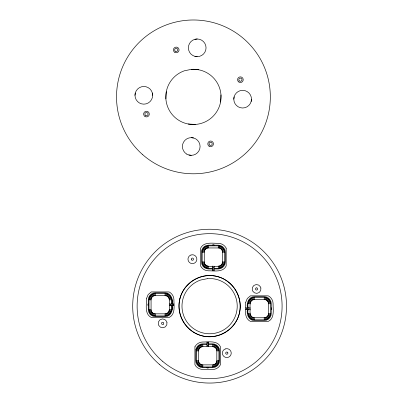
<?xml version="1.0" encoding="UTF-8"?>
<svg xmlns="http://www.w3.org/2000/svg" width="403" height="403" viewBox="0 0 403 403"><rect width="100%" height="100%" fill="white"/><g stroke="black" fill="none" stroke-linecap="round" stroke-linejoin="round"><path stroke-width="0.6" d="M169.305 305.409C169.749 301.968 170.041 295.611 165.023 295.601L155.357 295.601C153.044 295.51 150.984 297.57 151.07 299.882L151.07 309.549C150.984 311.862 153.044 313.922 155.357 313.831L165.023 313.831C169.315 313.942 170.036 308.602 169.305 305.409L173.92 305.414M170.57 305.414L170.57 304.018M172.091 304.018C173.26 299.217 170.832 292.689 165.129 292.815L155.246 292.815C151.528 292.744 148.218 296.054 148.289 299.777L148.289 309.655C148.218 313.378 151.528 316.687 155.246 316.617L165.129 316.617C170.832 316.743 173.26 310.214 172.091 305.414M207.006 346.63C210.447 346.192 216.809 345.9 216.819 350.917L216.819 360.584C216.905 362.896 214.844 364.957 212.532 364.871L202.87 364.871C200.558 364.957 198.498 362.896 198.583 360.584L198.583 350.917C198.478 346.625 203.817 345.905 207.006 346.63L207.006 342.021M208.396 346.635L208.396 342.021M212.698 266.187C216.139 266.63 222.496 266.922 222.511 261.905L222.511 252.238C222.597 249.925 220.537 247.865 218.225 247.951L208.558 247.951C206.245 247.865 204.185 249.925 204.276 252.238L204.276 261.905C204.17 266.197 209.505 266.917 212.698 266.187L212.693 270.801M214.089 266.192L214.089 270.801M245.613 307.927L247.442 307.927C246.273 303.127 248.701 296.598 254.404 296.724L264.287 296.724C268.01 296.653 271.32 299.963 271.249 303.686L271.249 313.569C271.32 317.287 268.01 320.597 264.287 320.526L254.404 320.526C248.701 320.652 246.273 314.128 247.442 309.323M248.963 309.323L248.963 307.932M250.228 309.323C249.789 305.877 249.492 299.52 254.515 299.51L264.177 299.51C266.489 299.419 268.549 301.479 268.463 303.791L268.463 313.458C268.549 315.771 266.489 317.831 264.177 317.745L254.515 317.745C250.223 317.851 249.497 312.511 250.228 309.323L245.613 309.323M171.396 304.018C172.479 299.61 170.454 293.389 165.104 293.51L155.276 293.51C151.906 293.434 148.909 296.432 148.984 299.802L148.984 309.63C148.909 313 151.906 315.997 155.276 315.922L155.357 313.831M165.023 295.601L165.104 293.51M207.006 344.545C202.593 343.462 196.372 345.487 196.498 350.837L196.498 360.665C196.422 364.035 199.42 367.032 202.785 366.957L202.87 364.871M214.089 268.277C218.497 269.36 224.718 267.335 224.597 261.985L224.597 252.157C224.673 248.787 221.675 245.79 218.305 245.865L208.477 245.865C205.107 245.79 202.11 248.787 202.185 252.157L202.185 261.985C202.11 265.355 205.107 268.353 208.477 268.277L208.558 266.187M212.532 346.635L212.618 344.545C215.983 344.469 218.98 347.467 218.905 350.837L218.905 360.665C218.98 364.035 215.983 367.032 212.618 366.957L202.785 366.957M218.225 247.951L218.305 245.865M248.137 309.323C247.054 313.73 249.079 319.952 254.429 319.831L254.515 317.745M264.177 299.51L264.262 297.419C267.627 297.343 270.625 300.341 270.549 303.711L270.549 313.539C270.625 316.909 267.627 319.906 264.262 319.831L254.429 319.831M165.88 98.871L166.303 91.672M220.557 102.1L220.98 94.901M155.276 315.922L165.104 315.922C170.454 316.043 172.479 309.821 171.396 305.414M248.142 307.927C247.054 303.519 249.079 297.298 254.429 297.419L264.262 297.419M134.99 95.32L135.292 93.028M233.8 99.168L234.103 96.881M251.175 101.455A8.841 8.841 0 0 0 240.349 90.63A8.841 8.841 0 0 0 236.39 105.42A8.841 8.841 0 0 0 251.175 101.455L251.477 99.168M154.268 315.841L154.596 313.771M165.784 295.656L166.112 293.591M207.469 268.197L207.797 266.126M218.985 248.011L219.313 245.946M201.782 366.876L202.11 364.811M213.293 346.696L213.62 344.625M253.427 319.75L253.754 317.685M264.937 299.57L265.265 297.5M153.311 315.614L153.961 313.62M166.419 295.812L167.064 293.817M206.517 267.97L207.162 265.975M219.62 248.167L220.27 246.173M200.825 366.649L201.47 364.655M213.933 346.847L214.577 344.852M252.469 319.524L253.114 317.529M265.577 299.721L266.222 297.726M152.405 315.237L153.357 313.373M167.023 296.059L167.975 294.195M205.606 267.592L206.558 265.723M220.224 248.414L221.176 246.55M199.918 366.272L200.865 364.408M214.537 347.099L215.484 345.23M251.563 319.146L252.51 317.282M266.182 299.973L267.129 298.104M151.568 314.723L152.797 313.03M167.583 296.401L168.812 294.709M204.769 267.078L205.998 265.386M220.784 248.757L222.013 247.064M199.077 365.758L200.311 364.065M215.091 347.436L216.325 345.744M250.721 318.632L251.956 316.939M266.736 300.311L267.97 298.618M150.818 314.083L152.299 312.602M168.076 296.83L169.557 295.349M204.024 266.438L205.505 264.957M221.282 249.185L222.763 247.704M198.331 365.118L199.812 363.637M215.59 347.865L217.071 346.384M249.976 317.997L251.457 316.516M267.234 300.739L268.715 299.258M221.705 249.679L223.398 248.45M203.384 265.693L205.077 264.464M168.504 297.323L170.197 296.094M150.183 313.338L151.876 312.108M267.657 301.232L269.355 300.003M249.336 317.247L251.034 316.017M216.013 348.358L217.711 347.129M197.692 364.372L199.389 363.143M222.048 250.238L223.912 249.286M202.87 264.857L204.739 263.905M168.842 297.882L170.711 296.93M149.669 312.501L151.533 311.549M268 301.792L269.864 300.84M248.827 316.41L250.691 315.458M216.356 348.917L218.225 347.965M197.183 363.536L199.047 362.584M222.295 250.842L224.29 250.192M202.492 263.945L204.487 263.3M169.094 298.487L171.084 297.837M149.291 311.595L151.286 310.945M268.252 302.396L270.242 301.751M248.45 315.504L250.439 314.854M216.607 349.522L218.597 348.877M196.805 362.629L198.795 361.98M191.445 69.336L184.383 70.792A27.621 27.621 0 0 0 173.602 116.119A27.621 27.621 0 0 0 219.237 106.735A27.621 27.621 0 0 0 191.445 69.336L198.644 69.764M222.451 251.477L224.516 251.15M202.266 262.993L204.336 262.665M169.245 299.122L171.315 298.794M149.065 310.637L151.13 310.31M268.403 303.031L270.473 302.703M248.218 314.547L250.288 314.219M216.759 350.157L218.829 349.829M196.573 361.672L198.644 361.345M194.921 39.293A8.841 8.841 0 0 1 205.747 50.118A8.841 8.841 0 0 1 190.962 54.083A8.841 8.841 0 0 1 194.921 39.293L197.208 38.995M222.511 252.238L224.597 252.157M202.185 261.985L204.276 261.905M169.305 299.882L171.396 299.802M268.463 303.791L270.549 303.711M148.984 309.63L151.07 309.549M248.142 313.539L250.228 313.458M216.819 350.917L218.905 350.837M196.498 360.665L198.583 360.584M212.698 267.451L214.089 267.451M208.477 268.277L212.698 268.277M212.693 270.086L214.089 270.086M148.289 304.018L147.941 304.018L147.941 305.414L148.289 305.414M169.305 304.018L173.92 304.018M247.442 307.927L250.228 307.932M271.249 307.927L271.597 307.927L271.597 309.323L271.249 309.323M207.006 342.736L208.396 342.736M208.396 344.545L212.618 344.545M207.006 345.371L208.396 345.371M202.185 252.157L204.276 252.238M222.511 261.905L224.597 261.985M148.984 299.802L151.07 299.882M248.142 303.711L250.228 303.791M169.305 309.549L171.396 309.63M268.463 313.458L270.549 313.539M196.498 350.837L198.583 350.917M216.819 360.584L218.905 360.665M188.216 124.013L195.415 124.436M194.921 56.37L197.208 56.672M191.249 137.65L193.536 137.952M188.957 155.029L191.249 155.331M202.266 251.15L204.336 251.477M222.451 262.665L224.516 262.993M248.218 302.703L250.288 303.031M268.403 314.219L270.473 314.547M149.065 298.794L151.13 299.122M169.245 310.31L171.315 310.637M196.573 349.829L198.644 350.157M216.759 361.345L218.829 361.672M202.492 250.192L204.487 250.842M222.295 263.3L224.29 263.945M248.45 301.751L250.439 302.396M268.252 314.854L270.242 315.504M149.291 297.837L151.286 298.487M169.094 310.945L171.084 311.595M196.805 348.877L198.795 349.522M216.607 361.98L218.597 362.629M202.87 249.286L204.739 250.238M222.048 263.905L223.912 264.857M248.827 300.84L250.691 301.792M268 315.458L269.864 316.41M149.669 296.93L151.533 297.882M168.842 311.549L170.711 312.501M197.183 347.965L199.047 348.917M216.356 362.584L218.225 363.536M203.384 248.45L205.077 249.679M221.705 264.464L223.398 265.693M249.336 300.003L251.034 301.232M267.657 316.017L269.355 317.247M150.183 296.094L151.876 297.323M168.504 312.108L170.197 313.338M197.692 347.129L199.389 348.358M216.013 363.143L217.711 364.372M204.024 247.704L205.505 249.185M221.282 264.957L222.763 266.438M249.976 299.258L251.457 300.739M267.234 316.516L268.715 317.997M150.818 295.349L152.299 296.83M168.076 312.602L169.557 314.083M198.331 346.384L199.812 347.865M215.59 363.637L217.071 365.118M266.736 316.939L267.97 318.632M250.721 298.618L251.956 300.311M220.784 265.386L222.013 267.078M204.769 247.064L205.998 248.757M215.091 364.065L216.325 365.758M199.077 345.744L200.311 347.436M167.583 313.03L168.812 314.723M151.568 294.709L152.797 296.401M266.182 317.282L267.129 319.146M251.563 298.104L252.51 299.973M220.224 265.723L221.176 267.592M205.606 246.55L206.558 248.414M214.537 364.408L215.484 366.272M199.918 345.23L200.865 347.099M167.023 313.373L167.975 315.237M152.405 294.195L153.357 296.059M265.577 317.529L266.222 319.524M252.469 297.726L253.114 299.721M219.62 265.975L220.27 267.97M206.517 246.173L207.162 248.167M213.933 364.655L214.577 366.649M200.825 344.852L201.47 346.847M166.419 313.62L167.064 315.614M153.311 293.817L153.961 295.812M264.937 317.685L265.265 319.75M253.427 297.5L253.754 299.57M218.985 266.126L219.313 268.197M207.469 245.946L207.797 248.011M213.293 364.811L213.62 366.876M201.782 344.625L202.11 346.696M165.784 313.771L166.112 315.841M154.268 293.591L154.596 295.656M152.364 93.028L152.666 95.32A8.841 8.841 0 0 1 139.408 102.972A8.841 8.841 0 0 1 139.408 87.663A8.841 8.841 0 0 1 152.666 95.32M264.177 317.745L264.262 319.831M254.429 297.419L254.515 299.51M218.225 266.187L218.305 268.277M208.477 245.865L208.558 247.951M212.532 364.871L212.618 366.957M202.79 344.545L202.87 346.635M165.023 313.831L165.104 315.922M155.276 293.51L155.357 295.601M247.442 303.686L247.442 313.569M246.334 307.927L246.334 309.323M214.089 245.17L214.089 244.823L212.693 244.823L212.693 245.17M208.396 367.652L208.396 367.999L207.006 367.999L207.006 367.652M173.204 304.018L173.204 305.414M172.091 299.777L172.091 309.655M194.921 346.817L194.921 364.685C198.17 371.299 206.91 369.395 212.713 369.48C215.932 369.47 219.02 367.551 220.481 364.685L220.481 346.817C217.232 340.203 208.492 342.107 202.689 342.021C199.47 342.031 196.382 343.95 194.921 346.817M226.169 248.137L226.169 266.005C222.924 272.619 214.184 270.715 208.376 270.801C205.157 270.791 202.069 268.872 200.613 266.005L200.613 248.137C203.858 241.523 212.603 243.427 218.406 243.341C221.625 243.352 224.713 245.271 226.169 248.137M146.561 298.396C146.677 304.572 144.259 313.927 151.256 317.493L169.124 317.493C175.738 314.249 173.834 305.509 173.92 299.701C173.91 296.482 171.99 293.394 169.124 291.938L151.256 291.938L148.133 294.603L146.561 298.396M201.576 251.039L201.49 262.01C201.419 265.733 204.729 269.043 208.452 268.972L218.335 268.972C222.053 269.043 225.363 265.733 225.292 262.01L225.292 252.127C225.363 248.409 222.053 245.1 218.335 245.17L208.452 245.17C205.122 245.125 202.054 247.749 201.576 251.039M195.883 349.723L195.798 360.695C195.727 364.413 199.037 367.722 202.759 367.652L212.643 367.652C216.366 367.722 219.675 364.413 219.605 360.695L219.605 350.812C219.675 347.089 216.366 343.779 212.643 343.85L202.759 343.85C199.435 343.809 196.367 346.429 195.883 349.723M245.719 302.31C245.835 308.481 243.417 317.836 250.409 321.403L268.282 321.403C274.896 318.158 272.992 309.418 273.078 303.61C273.068 300.391 271.148 297.303 268.282 295.847L250.409 295.847L247.291 298.512L245.719 302.31M179.894 298.739C175.829 314.612 186.267 331.991 202.195 335.86C218.073 339.925 235.453 329.488 239.317 313.559C243.387 297.686 232.944 280.307 217.021 276.438C201.142 272.373 183.763 282.81 179.894 298.739M190.931 255.023L189.904 255.547A4.418 4.418 0 0 0 188.251 260.67L188.78 261.698A4.418 4.418 0 0 0 193.903 263.35L194.926 262.821A4.418 4.418 0 0 0 196.82 258.827L196.578 257.698A4.418 4.418 0 0 0 190.931 255.023M163.27 324.249L163.014 324.38A1.103 1.103 0 0 1 161.603 323.71A1.103 1.103 0 0 1 162.273 322.299L162.555 322.239A1.103 1.103 0 0 1 163.27 324.249M256.197 287.918L255.94 288.049A1.103 1.103 0 0 0 256.661 290.059L256.943 289.999A1.103 1.103 0 0 0 257.613 288.588A1.103 1.103 0 0 0 256.197 287.918M225.312 348.948L224.285 349.477A4.418 4.418 0 0 0 222.391 353.471L222.637 354.6A4.418 4.418 0 0 0 228.284 357.275L229.312 356.751A4.418 4.418 0 0 0 230.959 351.628L230.435 350.6A4.418 4.418 0 0 0 225.312 348.948M207.621 278.599L200.558 280.05A27.621 27.621 0 0 0 189.778 325.377A27.621 27.621 0 0 0 235.412 315.992A27.621 27.621 0 0 0 207.621 278.599M191.511 259.819L191.38 259.567A1.103 1.103 0 0 1 192.035 258.147A1.103 1.103 0 0 1 193.455 258.807L193.516 259.089A1.103 1.103 0 0 1 191.511 259.819M227.841 352.741L227.71 352.484A1.108 1.108 0 0 0 225.695 353.199L225.756 353.486A1.108 1.108 0 0 0 227.171 354.156A1.108 1.108 0 0 0 227.841 352.741M260.882 287.994L260.484 286.911A4.418 4.418 0 0 0 252.258 289.923L252.656 291.006A4.418 4.418 0 0 0 260.882 287.994M166.958 322.375L166.56 321.292A4.418 4.418 0 0 0 158.329 324.304L158.727 325.387A4.418 4.418 0 0 0 166.958 322.375M188.332 328.173A30.623 30.623 0 0 0 239.317 313.559A30.623 30.623 0 0 0 201.168 276.71A30.623 30.623 0 0 0 188.332 328.173M159.276 364.292A76.897 76.897 0 0 0 285.123 320.662A76.897 76.897 0 0 0 184.418 233.493A76.897 76.897 0 0 0 159.276 364.292M162.671 361.38A72.48 72.48 0 0 0 280.906 319.186A72.48 72.48 0 0 0 185.244 237.886A72.48 72.48 0 0 0 162.671 361.38M186.826 154.148A8.841 8.841 0 0 0 200.084 146.491A8.841 8.841 0 0 0 186.826 138.834A8.841 8.841 0 0 0 186.826 154.148M144.964 116.477A2.826 2.826 0 0 0 149.296 114.18A2.826 2.826 0 0 0 145.14 111.581A2.826 2.826 0 0 0 144.964 116.477M209.086 146.224A2.826 2.826 0 0 0 213.444 143.997A2.826 2.826 0 0 0 209.333 141.332A2.826 2.826 0 0 0 209.086 146.224M238.601 81.885A2.826 2.826 0 0 0 243.185 80.152A2.826 2.826 0 0 0 239.392 77.054A2.826 2.826 0 0 0 238.601 81.885M174.489 52.143A2.826 2.826 0 0 0 179.038 50.33A2.826 2.826 0 0 0 175.194 47.297A2.826 2.826 0 0 0 174.489 52.143M145.669 115.454A1.592 1.592 0 0 0 148.057 114.079A1.592 1.592 0 0 0 145.674 112.699A1.592 1.592 0 0 0 145.669 115.454M209.585 145.055A1.592 1.592 0 0 0 212.185 144.148A1.592 1.592 0 0 0 210.094 142.35A1.592 1.592 0 0 0 209.585 145.055M239.382 80.927A1.592 1.592 0 0 0 241.961 79.955A1.592 1.592 0 0 0 239.835 78.207A1.592 1.592 0 0 0 239.382 80.927M175.381 51.262A1.592 1.592 0 0 0 177.829 50.002A1.592 1.592 0 0 0 175.512 48.511A1.592 1.592 0 0 0 175.381 51.262M142.692 154.676A76.897 76.897 0 0 0 268.841 111.933A76.897 76.897 0 0 0 168.756 24.054A76.897 76.897 0 0 0 142.692 154.676"/></g></svg>
